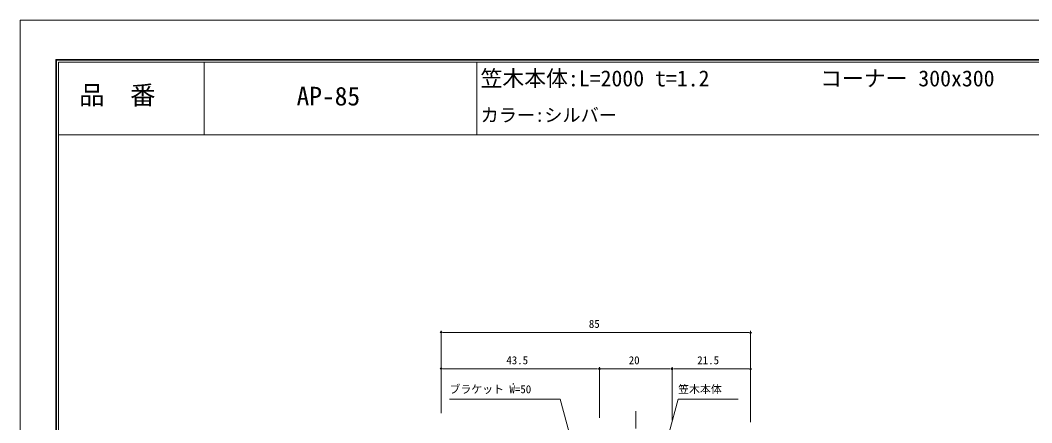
# Model space of a CAD drawing. Units: millimetres, scale not verified. Extents: x -210 to 210, y -148 to 149.
# Drawn here: x -210 to 68, y 37.9 to 148.5 of the extents above; entities that cross this region are included whole.
import ezdxf
from ezdxf.enums import TextEntityAlignment as Align

# ---------------------------------------------------------------- set-up
doc = ezdxf.new("R2010")
doc.units = ezdxf.units.MM
doc.header["$LTSCALE"] = 0.25
doc.linetypes.add('USER1', pattern=[28.575, 19.05, -3.175, 3.175, -3.175])
for name, color, linetype, lineweight in [('0-0_0', 7, 'Continuous', 9), ('0-1_1-1図枠', 3, 'Continuous', 18), ('0-3_2-1寸法', 3, 'Continuous', 18), ('0-5_Defpoints', 7, 'Continuous', 9), ('0-B_5-5中心線', 6, 'USER1', 18)]:
    doc.layers.add(name, color=color, linetype=linetype, lineweight=lineweight)
doc.layers.add('0-2_1-2図名', color=7, linetype='Continuous')
doc.layers.add('0-4_1-4文字', color=7, linetype='Continuous')
doc.styles.add('ＭＳ ゴシック', font='')
doc.styles.get('ＭＳ ゴシック').set_extended_font_data('MS Gothic')

msp = doc.modelspace()

# ---------------------------------------------------------------- linework, layer by layer
at = {"layer": '0-0_0'}
for p, q in [((-94.5754, 62.676), (-94.0754, 62.676)), ((-93.8254, 62.676), (-93.3254, 62.676)), ((-9.8254, 62.676), (-10.3254, 62.676)), ((-9.0754, 62.676), (-9.5754, 62.676)), ((-94.5754, 52.676), (-94.0754, 52.676)), ((-93.8254, 52.676), (-93.3254, 52.676)), ((-51.3254, 52.676), (-51.8254, 52.676)), ((-50.5754, 52.676), (-51.0754, 52.676)), ((-51.0754, 52.676), (-50.5754, 52.676)), ((-50.3254, 52.676), (-49.8254, 52.676)), ((-31.3254, 52.676), (-31.8254, 52.676)), ((-31.0754, 52.676), (-30.5754, 52.676)), ((-30.5754, 52.676), (-31.0754, 52.676)), ((-30.3254, 52.676), (-29.8254, 52.676)), ((-9.8254, 52.676), (-10.3254, 52.676)), ((-9.0754, 52.676), (-9.5754, 52.676))]:
    msp.add_line(p, q, dxfattribs=at)
for centre, start, end in [((-94.3254, 62.676), 0, 180), ((-9.3254, 62.676), 180, 0), ((-94.3254, 52.676), 0, 180), ((-50.8254, 52.676), 0, 180), ((-30.8254, 52.676), 0, 180), ((-50.8254, 52.676), 180, 0), ((-30.8254, 52.676), 180, 0), ((-9.3254, 52.676), 180, 0)]:
    msp.add_arc(centre, 0.25, start, end, dxfattribs=at)
at = {"layer": '0-1_1-1図枠'}
for p, q in [((-200.0025, 137.502), (-200.0025, -137.498)), ((-200.0025, 137.502), (199.9975, 137.502)), ((-199.5025, 137.002), (-199.5025, -136.998)), ((-199.5025, 137.002), (199.4975, 137.002)), ((-159.5025, 137.002), (-159.5025, 117.002)), ((-84.5025, 137.002), (-84.5025, 117.002)), ((-199.5025, 117.002), (199.4975, 117.002))]:
    msp.add_line(p, q, dxfattribs=at)
at = {"layer": '0-3_2-1寸法'}
for p, q in [((-94.3254, 40.509), (-94.3254, 63.176)), ((-93.3254, 62.676), (-10.3254, 62.676)), ((-9.3254, 38.009), (-9.3254, 63.176)), ((-94.3254, 40.509), (-94.3254, 53.176)), ((-50.8254, 39.2296), (-50.8254, 53.176)), ((-50.8254, 39.2296), (-50.8254, 53.176)), ((-30.8254, 38.6414), (-30.8254, 53.176)), ((-30.8254, 38.6414), (-30.8254, 53.176)), ((-9.3254, 38.009), (-9.3254, 53.176)), ((-51.8254, 52.676), (-93.3254, 52.676)), ((-49.8254, 52.676), (-31.8254, 52.676)), ((-10.3254, 52.676), (-29.8254, 52.676)), ((-29.2111, 44.3376), (-31.667, 35.172)), ((-29.2111, 44.3376), (-12.7527, 44.3376))]:
    msp.add_line(p, q, dxfattribs=at)
msp.add_lwpolyline([(-92.0587, 44.3376), (-61.6003, 44.3376), (-53.9639, 15.8382)], dxfattribs=at)
at = {"layer": '0-5_Defpoints'}
for p, q in [((-200.2025, 137.702), (-200.2025, -137.698)), ((-200.2025, 137.702), (200.1975, 137.702)), ((-200.2025, 137.702), (-200.2025, -137.698)), ((-200.2025, 137.702), (200.1975, 137.702)), ((-74.575, 48.4217), (-74.575, 48.6324)), ((-74.3645, 48.6214), (-74.575, 48.6324))]:
    msp.add_line(p, q, dxfattribs=at)
msp.add_lwpolyline([(-210.0025, -148.498), (-210.0025, 148.502), (209.9975, 148.502), (209.9975, -148.498)], close=True, dxfattribs=at)
at = {"layer": '0-B_5-5中心線'}
msp.add_line((-40.8254, 41.0604), (-40.8254, -44.8459), dxfattribs=at)

# ---------------------------------------------------------------- texts
at = {"layer": '0-2_1-2図名', "style": 'ＭＳ ゴシック'}
for s, p in [('品\u3000番', (-193.8334, 123.8218)), ('AP-85', (-134.0593, 123.5375))]:
    msp.add_text(s, height=5.132, dxfattribs=at).set_placement(p, align=Align.BOTTOM_LEFT)
at = {"layer": '0-3_2-1寸法', "color": 7, "style": 'ＭＳ ゴシック'}
for s, p in [('85', (-53.7442, 63.301)), ('43.5', (-76.4206, 53.301)), ('20', (-42.7899, 53.301)), ('21.5', (-23.9511, 53.301)), ('ブラケット W=50', (-92.0587, 45.3376)), ('笠木本体', (-29.2111, 45.3376))]:
    msp.add_text(s, height=2.199, dxfattribs=at).set_placement(p, align=Align.BOTTOM_LEFT)
at = {"layer": '0-4_1-4文字', "style": 'ＭＳ ゴシック'}
for s, height, p in [('笠木本体:L=2000 t=1.2', 4.399, (-83.5025, 129.002)), ('コーナー 300x300', 4.399, (9.8021, 129.002)), ('カラー:シルバー', 3.666, (-83.5025, 119.502))]:
    msp.add_text(s, height=height, dxfattribs=at).set_placement(p, align=Align.BOTTOM_LEFT)

doc.saveas('drawing.dxf')
